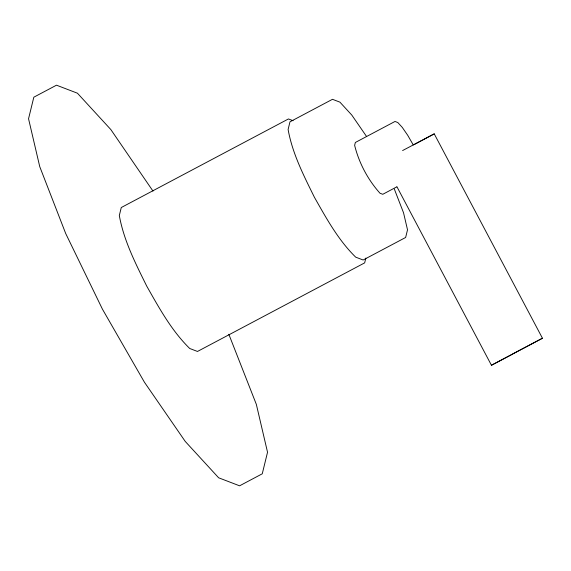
<?xml version="1.0" encoding="UTF-8"?>
<svg xmlns="http://www.w3.org/2000/svg" width="571" height="571" viewBox="0 0 571 571"><rect width="100%" height="100%" fill="white"/><g stroke="black" fill="none" stroke-linecap="round" stroke-linejoin="round"><path stroke-width="0.86" d="M365.833 258.085L364.662 262.874L197.48 351.458L189.722 348.496C171.507 330.638 159.166 308.033 146.69 286.05C135.548 263.431 123.793 240.577 119.318 215.517L121.273 207.53L288.455 118.946L293.109 120.724M396.966 186.824L491.445 365.269L542.45 338.239L434.231 133.857L422.711 140.016M402.598 150.558L434.231 133.857M414.082 144.591L421.926 140.43M396.781 186.874L382.777 194.297L379.986 193.226C367.895 179.737 358.981 162.942 354.641 145.355L355.348 142.479L395.011 121.459L397.809 122.529L402.262 127.376L407.701 135.27L413.297 145.005M511.409 354.741L491.445 365.269M512.38 354.113L542.45 338.239M366.318 136.134L351.807 115.085L339.923 102.152L332.479 99.304L289.975 121.823L288.105 129.489C292.402 153.542 303.686 175.49 314.378 197.209C326.355 218.308 338.203 240.013 355.69 257.15L363.135 259.998L405.638 237.479L407.516 229.806L403.54 212.79L394.311 189.008M152.978 191.078L110.845 129.574L77.435 93.201L56.493 85.186L33.825 97.198L28.55 118.761L39.742 166.632L65.694 233.51L102.459 309.211L144.434 382.227L185.24 441.426L218.65 477.799L239.592 485.814L262.26 473.802L267.535 452.239L256.343 404.368L228.843 334.306"/></g></svg>
